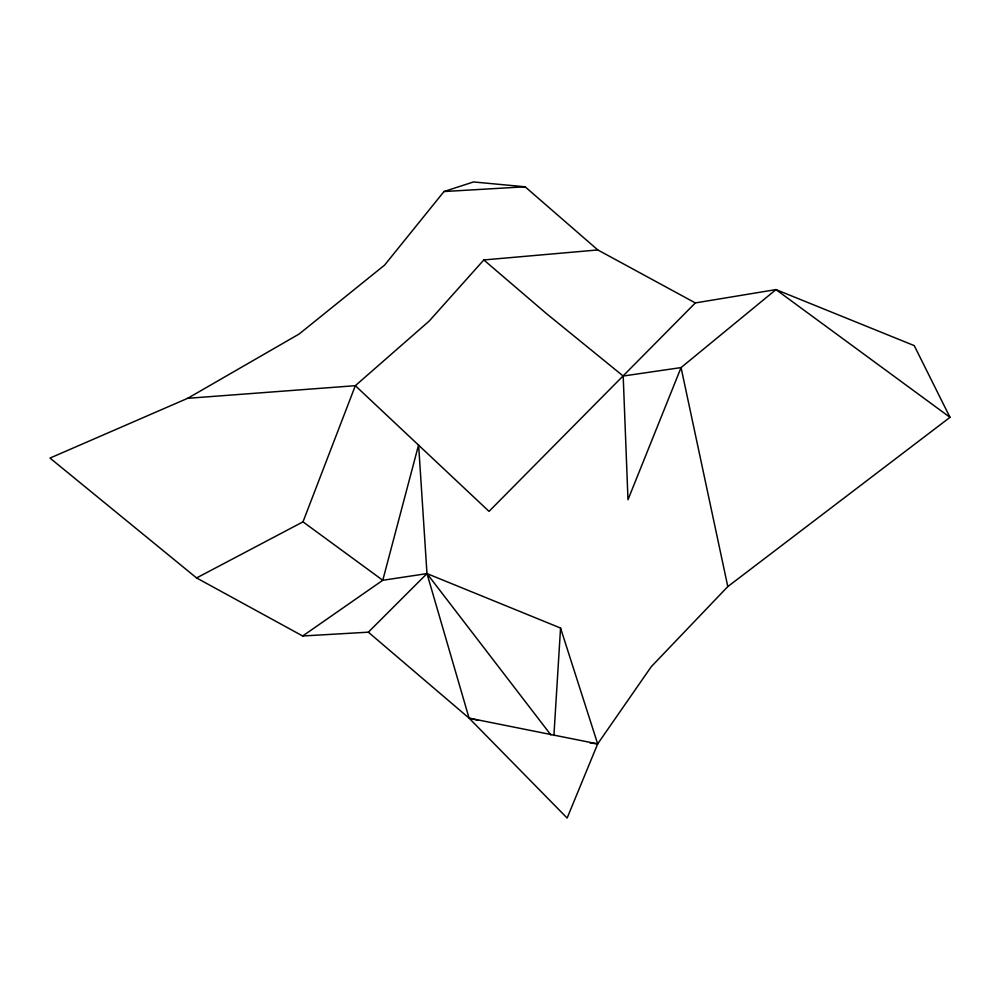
<?xml version="1.0" encoding="UTF-8"?>
<svg xmlns="http://www.w3.org/2000/svg" width="1000" height="1000" viewBox="0 0 1000 1000"><rect width="100%" height="100%" fill="white"/><g stroke="black" fill="none" stroke-linecap="round" stroke-linejoin="round"><path stroke-width="1.5" d="M553.913 735.512L560.55 628.038L426.987 573.6L382.775 580.275L302.688 635.988L196.575 577.95L50 458.075L187.65 398.325L299.2 333.975L384.65 265.05L444 191.537L473.475 181.95L525.112 186.788L597.812 249.95L695.337 302.925L775.975 289.6L914.237 345.613L950 417.337L727.8 586.587L651.225 666.737L597.675 743.888L567.137 818.05L469.075 718.138L368.338 632.188L302.688 635.988M196.575 577.95L303 521.85L355.337 385.688L429.2 321.05L483.812 259.95L597.812 249.95M187.65 398.325L355.337 385.688L489.025 511.375L695.337 302.925M368.338 632.188L426.987 573.6L418.612 444.825L382.775 580.275L303 521.85M483.812 259.95L546.512 313.65L623.188 376.037L681.062 367.587L775.975 289.6L950 417.337M444 191.537L525.112 186.788M590.1 742.975L597.675 743.888L560.55 628.038M550.875 734.938L426.987 573.6L469.075 718.138L597.675 743.888M469.075 718.138L478.15 720.337M727.8 586.587L681.062 367.587L627.987 499.725L623.188 376.037"/></g></svg>
